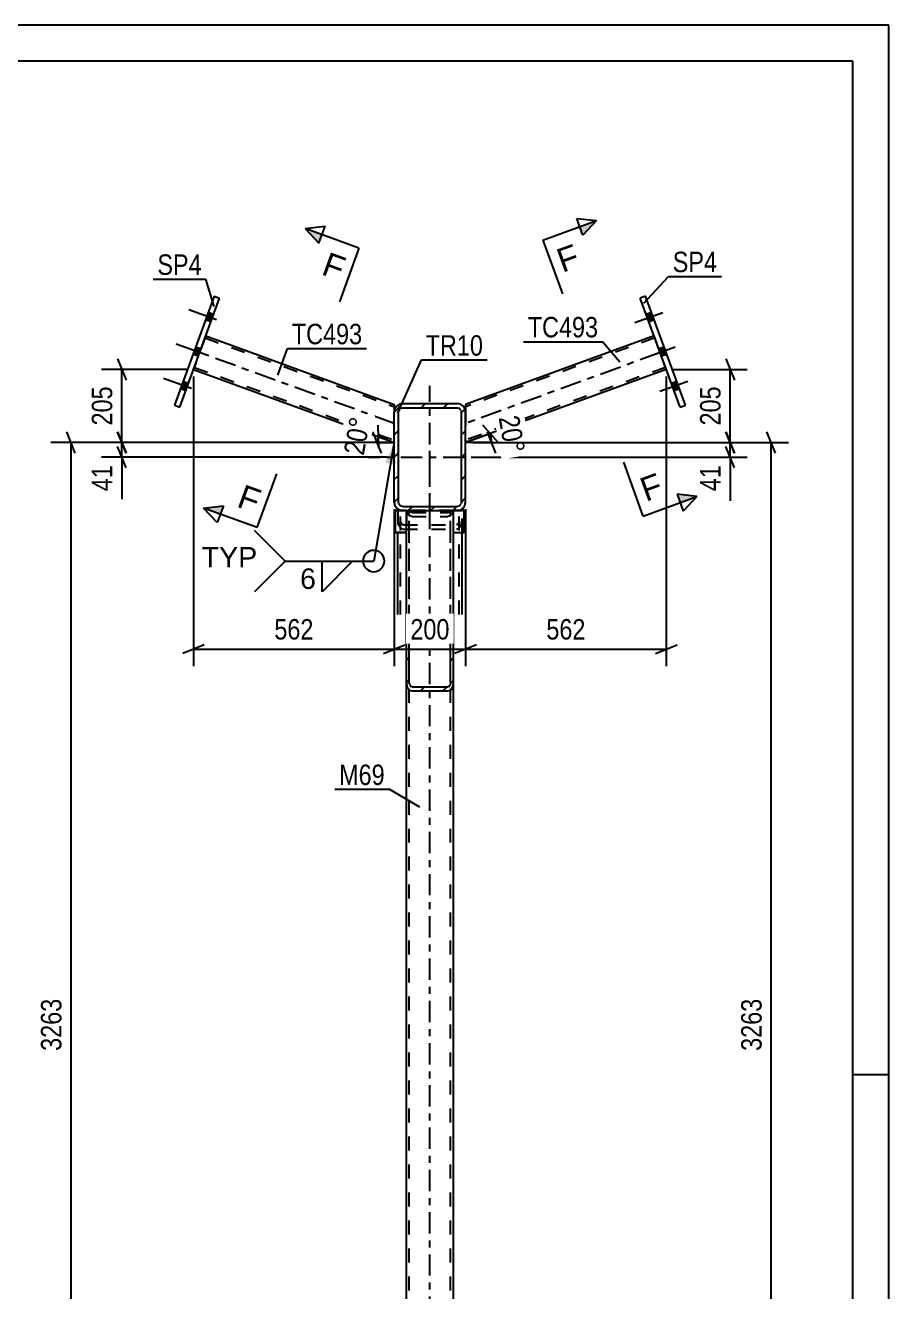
# Model space of a CAD drawing. Header units: millimetres. Extents: x -51 to 790, y -418 to 176.
# Drawn here: x 669 to 789.9, y -1.7 to 175.7 of the extents above; entities that cross this region are included whole.
import ezdxf

# ---------------------------------------------------------------- set-up
doc = ezdxf.new("R2010")
doc.units = ezdxf.units.MM
doc.linetypes.add('DXK_LINE_DOT2', pattern=[3.9198, 1.9599, -1.9599])
doc.linetypes.add('DXK_LINE_DOT3', pattern=[5.9187, 2.979, -0.9799, 0.9799, -0.9799])
doc.styles.add('Arial', font='ARIAL.TTF', dxfattribs={"height": 0.2})
doc.styles.add('Arial Narrow', font='ARIALN.TTF', dxfattribs={"height": 0.2})

# ---------------------------------------------------------------- blocks, each defined once
blk = doc.blocks.new('Unknown-389637219-15102')
at = {"color": 5, "linetype": 'Continuous'}
for p, q in [((789.86, 175.66), (-51.14, 175.66)), ((789.86, -418.34), (789.86, 175.66)), ((784.86, 170.66), (-46.14, 170.66)), ((784.86, -413.34), (784.86, 170.66)), ((789.86, 28.66), (784.86, 28.66))]:
    blk.add_line(p, q, dxfattribs=at)
blk = doc.blocks.new('Part-389637219-24610 - 24561')
at = {"color": 2, "linetype": 'Continuous'}
for p, q in [((757.01, 132.16), (730.62, 122.56)), ((758.72, 127.46), (730.62, 117.24)), ((730.62, 122.56), (730.62, 121.92)), ((730.62, 121.92), (730.62, 121.48))]:
    blk.add_line(p, q, dxfattribs=at)
at = {"color": 7, "linetype": 'DXK_LINE_DOT2'}
for p, q in [((757.11, 131.88), (730.62, 122.24)), ((758.72, 127.46), (757.01, 132.16)), ((758.61, 127.75), (730.62, 117.56)), ((730.62, 122.56), (730.62, 122.51)), ((730.62, 122.51), (730.62, 122.37)), ((730.62, 121.48), (730.62, 117.24))]:
    blk.add_line(p, q, dxfattribs=at)
at = {"color": 7, "linetype": 'DXK_LINE_DOT3'}
blk.add_line((757.86, 129.81), (730.62, 119.9), dxfattribs=at)
blk = doc.blocks.new('Part-389637219-24563 - 24561')
at = {"linetype": 'Continuous'}
h = blk.add_hatch(dxfattribs=at)
h.set_pattern_fill('', scale=0.7, style=0, pattern_type=0)
h.set_pattern_definition([(45, (722.3176, 83.5902), (-1.57154, 1.57154), [])])
h.paths.add_polyline_path([(722.32, 90.89), (722.32, 83.59), (722.38, 83.14), (722.55, 82.76), (722.81, 82.51), (723.12, 82.42), (728.12, 82.42), (728.42, 82.51), (728.68, 82.76), (728.86, 83.14), (728.92, 83.59), (728.92, 90.89), (728.86, 91.34), (728.68, 91.71), (728.42, 91.97), (728.12, 92.06), (723.12, 92.06), (722.81, 91.97), (722.55, 91.71), (722.38, 91.34)])
h.paths.add_polyline_path([(722.83, 91.3), (722.96, 91.43), (723.12, 91.47), (728.12, 91.47), (728.27, 91.43), (728.4, 91.3), (728.49, 91.11), (728.52, 90.89), (728.52, 83.59), (728.49, 83.37), (728.4, 83.18), (728.27, 83.05), (728.12, 83.01), (723.12, 83.01), (722.96, 83.05), (722.83, 83.18), (722.75, 83.37), (722.72, 83.59), (722.72, 90.89), (722.75, 91.11)])
at = {"color": 2, "linetype": 'Continuous'}
for p, q in [((722.32, 90.89), (722.32, 107.68)), ((728.92, 90.89), (728.92, 107.68)), ((722.38, 91.34), (722.32, 90.89)), ((722.32, 83.59), (722.32, 90.89)), ((722.72, 90.89), (722.75, 91.11)), ((722.72, 83.59), (722.72, 90.89)), ((723.12, 92.06), (722.81, 91.97)), ((722.96, 91.43), (723.12, 91.47)), ((723.12, 92.06), (728.12, 92.06)), ((723.12, 91.47), (728.12, 91.47)), ((728.42, 91.97), (728.12, 92.06)), ((728.12, 91.47), (728.27, 91.43)), ((728.49, 91.11), (728.52, 90.89)), ((728.52, 83.59), (728.52, 90.89)), ((728.92, 90.89), (728.86, 91.34)), ((728.92, 83.59), (728.92, 90.89)), ((722.32, 83.59), (722.38, 83.14)), ((722.75, 83.37), (722.72, 83.59)), ((728.52, 83.59), (728.49, 83.37)), ((728.86, 83.14), (728.92, 83.59)), ((722.81, 82.51), (723.12, 82.42)), ((723.12, 83.01), (722.96, 83.05)), ((723.12, 83.01), (728.12, 83.01)), ((723.12, 82.42), (728.12, 82.42)), ((728.27, 83.05), (728.12, 83.01)), ((728.12, 82.42), (728.42, 82.51))]:
    blk.add_line(p, q, dxfattribs=at)
at = {"color": 7, "linetype": 'DXK_LINE_DOT2'}
for p, q in [((728.92, 107.68), (722.32, 107.68)), ((722.38, 107.57), (722.36, 107.68)), ((722.72, 83.59), (722.72, 107.68)), ((722.8, 107.68), (722.83, 107.61)), ((723.12, 106.85), (722.81, 106.94)), ((722.83, 107.61), (722.96, 107.48)), ((722.96, 107.48), (723.12, 107.44)), ((723.12, 107.44), (728.12, 107.44)), ((723.12, 106.85), (728.12, 106.85)), ((728.12, 107.44), (728.27, 107.48)), ((728.42, 106.94), (728.12, 106.85)), ((728.27, 107.48), (728.4, 107.61)), ((728.4, 107.61), (728.43, 107.68)), ((728.52, 83.59), (728.52, 107.68)), ((728.87, 107.68), (728.86, 107.57)), ((722.32, 83.59), (722.32, 90.89)), ((728.92, 83.59), (728.92, 90.89))]:
    blk.add_line(p, q, dxfattribs=at)
for centre, start, end in [((723.41, 107.82), 193.2949, 235.5336), ((727.82, 107.82), 304.4664, 346.7051)]:
    blk.add_arc(centre, 1.06, start, end, dxfattribs=at)
at = {"color": 2, "linetype": 'Continuous'}
for centre, radius, start, end in [((723.41, 91.09), 1.06, 124.4664, 166.7051), ((723.27, 90.99), 0.532, 124.4664, 166.7051), ((727.97, 90.99), 0.532, 13.2949, 55.5336), ((727.82, 91.09), 1.06, 13.2949, 55.5336), ((723.41, 83.39), 1.06, 193.2949, 235.5336), ((723.27, 83.49), 0.532, 193.2949, 235.5336), ((727.97, 83.49), 0.532, 304.4664, 346.7051), ((727.82, 83.39), 1.06, 304.4664, 346.7051)]:
    blk.add_arc(centre, radius, start, end, dxfattribs=at)
blk = doc.blocks.new('Part-389637219-24572 - 24561')
at = {"color": 7, "linetype": 'DXK_LINE_DOT2'}
for p, q in [((721.12, 107.68), (730.12, 107.68)), ((721.12, 107.68), (721.12, 104.6)), ((721.52, 93.15), (721.52, 107.68)), ((729.72, 93.15), (729.72, 107.68)), ((730.12, 104.6), (730.12, 107.68)), ((721.12, 106.27), (721.18, 105.82)), ((721.55, 106.05), (721.52, 106.27)), ((721.61, 105.19), (721.92, 105.1)), ((721.92, 105.69), (721.76, 105.73)), ((721.92, 105.69), (729.32, 105.69)), ((721.92, 105.1), (729.32, 105.1)), ((729.47, 105.73), (729.32, 105.69)), ((729.32, 105.1), (729.62, 105.19)), ((729.72, 106.27), (729.69, 106.05)), ((730.06, 105.82), (730.12, 106.27))]:
    blk.add_line(p, q, dxfattribs=at)
at = {"color": 2, "linetype": 'Continuous'}
for p, q in [((721.12, 93.15), (721.12, 104.6)), ((730.12, 93.15), (730.12, 104.6))]:
    blk.add_line(p, q, dxfattribs=at)
at = {"color": 7, "linetype": 'DXK_LINE_DOT2'}
for centre, radius, start, end in [((722.21, 106.07), 1.06, 193.2949, 235.5336), ((722.07, 106.17), 0.532, 193.2949, 235.5336), ((729.17, 106.17), 0.532, 304.4664, 346.7051), ((729.02, 106.07), 1.06, 304.4664, 346.7051)]:
    blk.add_arc(centre, radius, start, end, dxfattribs=at)
blk = doc.blocks.new('Part-389637219-24576 - 24561')
at = {"color": 7, "linetype": 'DXK_LINE_DOT3'}
blk.add_line((725.62, -46.82), (725.62, 117.68), dxfattribs=at)
at = {"color": 7, "linetype": 'DXK_LINE_DOT2'}
for p, q in [((728.92, 107.68), (722.32, 107.68)), ((722.32, 83.59), (722.32, 107.68)), ((722.72, -36.82), (722.72, 107.68)), ((728.52, -36.82), (728.52, 107.68)), ((728.92, 83.59), (728.92, 107.68)), ((722.32, -36.82), (722.32, -12.73)), ((728.92, -36.82), (728.92, -12.73)), ((722.32, -36.82), (728.92, -36.82))]:
    blk.add_line(p, q, dxfattribs=at)
at = {"color": 2, "linetype": 'Continuous'}
for p, q in [((722.32, -12.73), (722.32, 83.59)), ((728.92, -12.73), (728.92, 83.59))]:
    blk.add_line(p, q, dxfattribs=at)
blk = doc.blocks.new('Part-389637219-24580 - 24561')
at = {"color": 7, "linetype": 'DXK_LINE_DOT2'}
for p, q in [((694.23, 132.16), (692.52, 127.46)), ((694.13, 131.88), (720.62, 122.24)), ((692.62, 127.75), (720.62, 117.56)), ((720.62, 122.37), (720.62, 122.56)), ((720.62, 117.24), (720.62, 121.48))]:
    blk.add_line(p, q, dxfattribs=at)
at = {"color": 2, "linetype": 'Continuous'}
for p, q in [((694.23, 132.16), (720.62, 122.56)), ((692.52, 127.46), (720.62, 117.24)), ((720.62, 122.56), (720.62, 122.51)), ((720.62, 122.51), (720.62, 122.37)), ((720.62, 122.37), (720.62, 121.48))]:
    blk.add_line(p, q, dxfattribs=at)
at = {"color": 7, "linetype": 'DXK_LINE_DOT3'}
blk.add_line((720.62, 119.9), (693.37, 129.81), dxfattribs=at)
blk = doc.blocks.new('Part-389637219-24612 - 24561')
at = {"color": 2, "linetype": 'Continuous'}
for p, q in [((695.4, 137.72), (689.84, 122.45)), ((690.6, 122.18), (696.15, 137.45)), ((695.4, 137.72), (696.15, 137.45)), ((689.84, 122.45), (690.6, 122.18))]:
    blk.add_line(p, q, dxfattribs=at)
blk = doc.blocks.new('Bolt-389637219-24742 - 24561')
at = {"linetype": 'Continuous'}
for points in [[(694.94, 134.11), (695.32, 135.15), (694.56, 135.42), (694.19, 134.39)], [(694.94, 134.11), (695.32, 135.15), (694.56, 135.42), (694.19, 134.39)], [(694.94, 134.11), (695.32, 135.15), (694.56, 135.42), (694.19, 134.39)], [(693.19, 129.3), (693.56, 130.33), (692.81, 130.6), (692.44, 129.57)], [(693.19, 129.3), (693.56, 130.33), (692.81, 130.6), (692.44, 129.57)], [(691.43, 124.48), (691.81, 125.51), (691.06, 125.79), (690.68, 124.75)], [(691.43, 124.48), (691.81, 125.51), (691.06, 125.79), (690.68, 124.75)], [(691.43, 124.48), (691.81, 125.51), (691.06, 125.79), (690.68, 124.75)]]:
    blk.add_hatch(color=1, dxfattribs=at).paths.add_polyline_path(points)
at = {"color": 1, "linetype": 'Continuous'}
for p, q in [((695.74, 134.41), (691.84, 135.83)), ((695.74, 134.41), (691.84, 135.83)), ((695.74, 134.41), (691.84, 135.83)), ((695.32, 135.15), (694.56, 135.42)), ((695.32, 135.15), (694.56, 135.42)), ((695.32, 135.15), (694.56, 135.42)), ((694.94, 134.11), (694.19, 134.39)), ((694.94, 134.11), (694.19, 134.39)), ((694.94, 134.11), (694.19, 134.39)), ((693.99, 129.59), (690.09, 131.01)), ((693.99, 129.59), (690.09, 131.01)), ((693.19, 129.3), (692.44, 129.57)), ((693.19, 129.3), (692.44, 129.57)), ((693.56, 130.33), (692.81, 130.6)), ((693.56, 130.33), (692.81, 130.6)), ((692.23, 124.77), (688.33, 126.19)), ((692.23, 124.77), (688.33, 126.19)), ((692.23, 124.77), (688.33, 126.19)), ((691.43, 124.48), (690.68, 124.75)), ((691.43, 124.48), (690.68, 124.75)), ((691.43, 124.48), (690.68, 124.75)), ((691.81, 125.51), (691.06, 125.79)), ((691.81, 125.51), (691.06, 125.79)), ((691.81, 125.51), (691.06, 125.79))]:
    blk.add_line(p, q, dxfattribs=at)
blk = doc.blocks.new('Part-389637219-24615 - 24561')
at = {"color": 2, "linetype": 'Continuous'}
for p, q in [((755.83, 137.72), (755.08, 137.45)), ((760.64, 122.18), (755.08, 137.45)), ((761.39, 122.45), (755.83, 137.72)), ((760.64, 122.18), (761.39, 122.45))]:
    blk.add_line(p, q, dxfattribs=at)
blk = doc.blocks.new('Part-389637219-24636 - 24561')
at = {"color": 2, "linetype": 'Continuous'}
for p, q in [((720.82, 107.68), (720.82, 107.68)), ((720.82, 107.68), (721.82, 107.68)), ((720.82, 104.6), (720.82, 107.68)), ((722.32, 104.6), (720.82, 104.6))]:
    blk.add_line(p, q, dxfattribs=at)
at = {"color": 7, "linetype": 'DXK_LINE_DOT2'}
for p, q in [((722.32, 107.68), (720.82, 107.68)), ((720.82, 107.68), (720.82, 107.68)), ((721.82, 107.68), (722.32, 107.68)), ((722.32, 107.68), (722.32, 107.68)), ((722.32, 107.68), (722.32, 104.6)), ((720.82, 104.6), (722.32, 104.6))]:
    blk.add_line(p, q, dxfattribs=at)
blk = doc.blocks.new('Part-389637219-24637 - 24561')
at = {"color": 7, "linetype": 'DXK_LINE_DOT2'}
for p, q in [((730.42, 107.68), (728.92, 107.68)), ((728.92, 107.68), (728.92, 107.68)), ((729.42, 107.68), (728.92, 107.68)), ((728.92, 104.6), (728.92, 107.68)), ((730.42, 107.68), (730.42, 107.68)), ((728.92, 104.6), (730.42, 104.6))]:
    blk.add_line(p, q, dxfattribs=at)
at = {"color": 2, "linetype": 'Continuous'}
for p, q in [((730.42, 107.68), (729.42, 107.68)), ((730.42, 107.68), (730.42, 107.68)), ((730.42, 104.6), (730.42, 107.68)), ((728.92, 104.6), (730.42, 104.6))]:
    blk.add_line(p, q, dxfattribs=at)
blk = doc.blocks.new('Part-389637219-24641 - 24561')
at = {"linetype": 'Continuous'}
h = blk.add_hatch(dxfattribs=at)
h.set_pattern_fill('', scale=0.7, style=0, pattern_type=0)
h.set_pattern_definition([(45, (720.6176, 108.8797), (-1.57154, 1.57154), [])])
h.paths.add_polyline_path([(720.62, 121.48), (720.62, 108.88), (720.71, 108.42), (720.97, 108.03), (721.36, 107.77), (721.82, 107.68), (729.42, 107.68), (729.88, 107.77), (730.27, 108.03), (730.53, 108.42), (730.62, 108.88), (730.62, 121.48), (730.53, 121.94), (730.27, 122.33), (729.88, 122.59), (729.42, 122.68), (721.82, 122.68), (721.36, 122.59), (720.97, 122.33), (720.71, 121.94)])
h.paths.add_polyline_path([(721.39, 121.9), (721.59, 122.03), (721.82, 122.08), (729.42, 122.08), (729.65, 122.03), (729.84, 121.9), (729.97, 121.71), (730.02, 121.48), (730.02, 108.88), (729.97, 108.65), (729.84, 108.46), (729.65, 108.33), (729.42, 108.28), (721.82, 108.28), (721.59, 108.33), (721.39, 108.46), (721.26, 108.65), (721.22, 108.88), (721.22, 121.48), (721.26, 121.71)])
at = {"color": 7, "linetype": 'DXK_LINE_DOT3'}
for p, q in [((725.62, 105.18), (725.62, 125.18)), ((715.62, 115.18), (735.62, 115.18))]:
    blk.add_line(p, q, dxfattribs=at)
at = {"color": 2, "linetype": 'Continuous'}
for p, q in [((721.82, 122.68), (721.36, 122.59)), ((721.82, 122.68), (729.42, 122.68)), ((729.88, 122.59), (729.42, 122.68)), ((720.71, 121.94), (720.62, 121.48)), ((720.62, 108.88), (720.62, 121.48)), ((721.22, 121.48), (721.26, 121.71)), ((721.22, 108.88), (721.22, 121.48)), ((721.59, 122.03), (721.82, 122.08)), ((721.82, 122.08), (729.42, 122.08)), ((729.42, 122.08), (729.65, 122.03)), ((729.97, 121.71), (730.02, 121.48)), ((730.02, 108.88), (730.02, 121.48)), ((730.62, 121.48), (730.53, 121.94)), ((730.62, 108.88), (730.62, 121.48)), ((720.62, 108.88), (720.71, 108.42)), ((721.26, 108.65), (721.22, 108.88)), ((721.82, 108.28), (721.59, 108.33)), ((721.82, 108.28), (729.42, 108.28)), ((729.65, 108.33), (729.42, 108.28)), ((730.02, 108.88), (729.97, 108.65)), ((730.53, 108.42), (730.62, 108.88)), ((721.36, 107.77), (721.82, 107.68)), ((721.82, 107.68), (729.42, 107.68)), ((729.42, 107.68), (729.88, 107.77))]:
    blk.add_line(p, q, dxfattribs=at)
for centre, radius, start, end in [((721.82, 121.48), 1.2, 112.5, 157.5), ((729.42, 121.48), 1.2, 22.5, 67.5), ((721.82, 121.48), 0.6, 112.5, 157.5), ((729.42, 121.48), 0.6, 22.5, 67.5), ((721.82, 108.88), 1.2, 202.5, 247.5), ((721.82, 108.88), 0.6, 202.5, 247.5), ((729.42, 108.88), 0.6, 292.5, 337.5), ((729.42, 108.88), 1.2, 292.5, 337.5)]:
    blk.add_arc(centre, radius, start, end, dxfattribs=at)
blk = doc.blocks.new('Bolt-389637219-24745 - 24561')
at = {"linetype": 'Continuous'}
for points in [[(757.05, 134.39), (756.67, 135.42), (755.92, 135.15), (756.3, 134.11)], [(757.05, 134.39), (756.67, 135.42), (755.92, 135.15), (756.3, 134.11)], [(757.05, 134.39), (756.67, 135.42), (755.92, 135.15), (756.3, 134.11)], [(758.8, 129.57), (758.42, 130.6), (757.67, 130.33), (758.05, 129.3)], [(758.8, 129.57), (758.42, 130.6), (757.67, 130.33), (758.05, 129.3)], [(760.55, 124.75), (760.18, 125.79), (759.42, 125.51), (759.8, 124.48)], [(760.55, 124.75), (760.18, 125.79), (759.42, 125.51), (759.8, 124.48)], [(760.55, 124.75), (760.18, 125.79), (759.42, 125.51), (759.8, 124.48)]]:
    blk.add_hatch(color=1, dxfattribs=at).paths.add_polyline_path(points)
at = {"color": 1, "linetype": 'Continuous'}
for p, q in [((758.22, 135.4), (754.32, 133.98)), ((758.22, 135.4), (754.32, 133.98)), ((758.22, 135.4), (754.32, 133.98)), ((756.67, 135.42), (755.92, 135.15)), ((756.67, 135.42), (755.92, 135.15)), ((756.67, 135.42), (755.92, 135.15)), ((757.05, 134.39), (756.3, 134.11)), ((757.05, 134.39), (756.3, 134.11)), ((757.05, 134.39), (756.3, 134.11)), ((759.97, 130.58), (756.07, 129.16)), ((759.97, 130.58), (756.07, 129.16)), ((758.42, 130.6), (757.67, 130.33)), ((758.42, 130.6), (757.67, 130.33)), ((758.8, 129.57), (758.05, 129.3)), ((758.8, 129.57), (758.05, 129.3)), ((761.73, 125.77), (757.83, 124.35)), ((761.73, 125.77), (757.83, 124.35)), ((761.73, 125.77), (757.83, 124.35)), ((760.18, 125.79), (759.42, 125.51)), ((760.18, 125.79), (759.42, 125.51)), ((760.18, 125.79), (759.42, 125.51)), ((760.55, 124.75), (759.8, 124.48)), ((760.55, 124.75), (759.8, 124.48)), ((760.55, 124.75), (759.8, 124.48))]:
    blk.add_line(p, q, dxfattribs=at)
blk = doc.blocks.new('StraightDimension-389637219-36694 - 24561')
at = {"color": 7, "linetype": 'Continuous'}
for p, q in [((731.62, 117.24), (770.06, 117.24)), ((767.06, 118.74), (768.26, 115.74)), ((767.66, 115.18), (767.66, 117.24)), ((768.26, 113.68), (767.06, 116.68)), ((731.62, 115.18), (770.06, 115.18))]:
    blk.add_line(p, q, dxfattribs=at)
at = {"color": 0}
blk.add_wipeout([(766.91, 114.65), (762.71, 114.65), (762.71, 109.8), (766.91, 109.8)], dxfattribs=at)
at = {"color": 7, "linetype": 'Continuous'}
for q in [(767.66, 109.27), (767.66, 109.07)]:
    blk.add_line((767.66, 115.18), q, dxfattribs=at)
at = {"color": 3, "style": 'Arial Narrow'}
blk.add_text('41', height=2.863, rotation=90.0002, dxfattribs=at).set_placement((766.31, 110.4))
blk = doc.blocks.new('StraightDimension-389637219-38386 - 24561')
at = {"color": 7, "linetype": 'Continuous'}
for p, q in [((758.72, 126.46), (758.72, 85.88)), ((730.62, 107.88), (730.62, 85.88)), ((732.12, 88.88), (729.12, 87.68)), ((757.22, 87.68), (760.22, 88.88)), ((730.62, 88.28), (758.72, 88.28))]:
    blk.add_line(p, q, dxfattribs=at)
at = {"color": 0}
blk.add_wipeout([(748.01, 89.03), (748.01, 93.23), (741.32, 93.23), (741.32, 89.03)], dxfattribs=at)
at = {"color": 3, "style": 'Arial Narrow'}
blk.add_text('562', height=2.863, dxfattribs=at).set_placement((741.92, 89.63))
blk = doc.blocks.new('AngleDimension-389637219-29784 - 24561')
at = {"color": 7, "linetype": 'Continuous'}
for p, q in [((718.34, 119.66), (718.44, 116.43)), ((718.84, 115.74), (717.64, 118.74)), ((718.24, 117.24), (720.62, 117.24)), ((719.68, 117.58), (718.39, 118.05)), ((718.39, 118.05), (720.62, 117.24))]:
    blk.add_line(p, q, dxfattribs=at)
blk.add_arc((720.62, 117.24), 2.37, 160, 180, dxfattribs=at)
at = {"color": 0}
blk.add_wipeout([(717.95, 120.99), (713.82, 121.71), (712.7, 115.35), (716.83, 114.62)], dxfattribs=at)
at = {"color": 3, "style": 'Arial Narrow'}
blk.add_text('20°', height=2.863, rotation=80.0021, dxfattribs=at).set_placement((716.35, 115.32))
blk = doc.blocks.new('StraightDimension-389637219-36496 - 24561')
at = {"color": 7, "linetype": 'Continuous'}
for p, q in [((719.62, 117.24), (672.51, 117.24)), ((675.96, 115.74), (674.76, 118.74)), ((675.36, -45.9), (675.36, 117.24)), ((705.52, -45.9), (672.51, -45.9)), ((674.76, -44.4), (675.96, -47.4))]:
    blk.add_line(p, q, dxfattribs=at)
at = {"color": 0}
blk.add_wipeout([(674.61, 39.92), (670.41, 39.92), (670.41, 31.41), (674.61, 31.41)], dxfattribs=at)
at = {"color": 3, "style": 'Arial Narrow'}
blk.add_text('3263', height=2.863, rotation=90.0002, dxfattribs=at).set_placement((674.01, 32.01))
blk = doc.blocks.new('StraightDimension-389637219-38387 - 24561')
at = {"color": 7, "linetype": 'Continuous'}
for p, q in [((720.62, 107.88), (720.62, 85.88)), ((730.62, 107.88), (730.62, 85.88)), ((719.12, 87.68), (722.12, 88.88)), ((732.12, 88.88), (729.12, 87.68)), ((720.62, 88.28), (730.62, 88.28))]:
    blk.add_line(p, q, dxfattribs=at)
at = {"color": 0}
blk.add_wipeout([(728.96, 89.03), (728.96, 93.23), (722.28, 93.23), (722.28, 89.03)], dxfattribs=at)
at = {"color": 3, "style": 'Arial Narrow'}
blk.add_text('200', height=2.863, dxfattribs=at).set_placement((722.88, 89.63))
blk = doc.blocks.new('StraightDimension-389637219-38388 - 24561')
at = {"color": 7, "linetype": 'Continuous'}
for p, q in [((692.52, 126.46), (692.52, 85.88)), ((720.62, 107.88), (720.62, 85.88)), ((694.02, 88.88), (691.02, 87.68)), ((719.12, 87.68), (722.12, 88.88)), ((692.52, 88.28), (720.62, 88.28))]:
    blk.add_line(p, q, dxfattribs=at)
at = {"color": 0}
blk.add_wipeout([(709.91, 89.03), (709.91, 93.23), (703.23, 93.23), (703.23, 89.03)], dxfattribs=at)
at = {"color": 3, "style": 'Arial Narrow'}
blk.add_text('562', height=2.863, dxfattribs=at).set_placement((703.83, 89.63))
blk = doc.blocks.new('AngleDimension-389637219-29800 - 24561')
at = {"color": 7, "linetype": 'Continuous'}
for p, q in [((732.97, 119.69), (735.12, 117.28)), ((734.04, 118.48), (730.62, 117.24)), ((734.26, 117.24), (730.62, 117.24)), ((731.56, 117.58), (734.04, 118.48)), ((734.86, 115.74), (733.66, 118.74))]:
    blk.add_line(p, q, dxfattribs=at)
blk.add_arc((730.62, 117.24), 3.65, 0, 20.0001, dxfattribs=at)
at = {"color": 0}
blk.add_wipeout([(735.65, 114.85), (739.79, 115.57), (738.67, 121.94), (734.53, 121.21)], dxfattribs=at)
at = {"color": 3, "style": 'Arial Narrow'}
blk.add_text('20°', height=2.863, rotation=-80.0021, dxfattribs=at).set_placement((735.23, 120.72))
blk = doc.blocks.new('StraightDimension-389637219-36569 - 24561')
at = {"color": 7, "linetype": 'Continuous'}
for p, q in [((681.88, 128.96), (683.08, 125.96)), ((691.52, 127.46), (679.63, 127.46)), ((682.48, 117.24), (682.48, 127.46)), ((719.62, 117.24), (679.63, 117.24)), ((683.08, 115.74), (681.88, 118.74))]:
    blk.add_line(p, q, dxfattribs=at)
at = {"color": 0}
blk.add_wipeout([(681.73, 125.69), (677.53, 125.69), (677.53, 119.01), (681.73, 119.01)], dxfattribs=at)
at = {"color": 3, "style": 'Arial Narrow'}
blk.add_text('205', height=2.863, rotation=90.0002, dxfattribs=at).set_placement((681.13, 119.61))
blk = doc.blocks.new('StraightDimension-389637219-36570 - 24561')
at = {"color": 7, "linetype": 'Continuous'}
for p, q in [((719.62, 117.24), (679.63, 117.24)), ((681.88, 118.74), (683.08, 115.74)), ((682.48, 115.18), (682.48, 117.24)), ((683.08, 113.68), (681.88, 116.68)), ((719.62, 115.18), (679.63, 115.18))]:
    blk.add_line(p, q, dxfattribs=at)
at = {"color": 0}
blk.add_wipeout([(681.73, 114.65), (677.53, 114.65), (677.53, 109.8), (681.73, 109.8)], dxfattribs=at)
at = {"color": 7, "linetype": 'Continuous'}
blk.add_line((682.48, 115.18), (682.48, 109.27), dxfattribs=at)
blk.add_line((682.48, 115.18), (682.48, 109.27), dxfattribs=at)
at = {"color": 3, "style": 'Arial Narrow'}
blk.add_text('41', height=2.863, rotation=90.0002, dxfattribs=at).set_placement((681.13, 110.4))
blk = doc.blocks.new('StraightDimension-389637219-36693 - 24561')
at = {"color": 7, "linetype": 'Continuous'}
for p, q in [((767.06, 128.96), (768.26, 125.96)), ((759.72, 127.46), (770.06, 127.46)), ((767.66, 117.24), (767.66, 127.46)), ((731.62, 117.24), (770.06, 117.24)), ((768.26, 115.74), (767.06, 118.74))]:
    blk.add_line(p, q, dxfattribs=at)
at = {"color": 0}
blk.add_wipeout([(766.91, 125.69), (762.71, 125.69), (762.71, 119.01), (766.91, 119.01)], dxfattribs=at)
at = {"color": 3, "style": 'Arial Narrow'}
blk.add_text('205', height=2.863, rotation=90.0002, dxfattribs=at).set_placement((766.31, 119.61))
blk = doc.blocks.new('StraightDimension-389637219-39623 - 24561')
at = {"color": 7, "linetype": 'Continuous'}
for p, q in [((731.62, 117.24), (775.82, 117.24)), ((774.02, 115.74), (772.82, 118.74)), ((773.42, -45.9), (773.42, 117.24)), ((745.71, -45.9), (775.82, -45.9)), ((772.82, -44.4), (774.02, -47.4))]:
    blk.add_line(p, q, dxfattribs=at)
at = {"color": 0}
blk.add_wipeout([(772.67, 39.92), (768.47, 39.92), (768.47, 31.41), (772.67, 31.41)], dxfattribs=at)
at = {"color": 3, "style": 'Arial Narrow'}
blk.add_text('3263', height=2.863, rotation=90.0002, dxfattribs=at).set_placement((772.07, 32.01))
blk = doc.blocks.new('Mark-389637219-29338 - 24561')
at = {"color": 0}
blk.add_wipeout([(719.29, 69.25), (719.29, 72.25), (712.9, 72.25), (712.9, 69.25)], dxfattribs=at)
blk.add_wipeout([(719.29, 69.25), (719.29, 72.25), (712.9, 72.25), (712.9, 69.25)], dxfattribs=at)
at = {"color": 30, "linetype": 'Continuous'}
for p in [(712.3, 68.65), (724.22, 66.15)]:
    blk.add_line(p, (719.89, 68.65), dxfattribs=at)
at = {"color": 3, "style": 'Arial Narrow'}
blk.add_text('M69', height=2.863, dxfattribs=at).set_placement((712.9, 69.25))
blk = doc.blocks.new('Mark-389637219-29347 - 24561')
at = {"color": 0}
blk.add_wipeout([(749.18, 131.95), (749.18, 134.95), (739.32, 134.95), (739.32, 131.95)], dxfattribs=at)
blk.add_wipeout([(749.18, 131.95), (749.18, 134.95), (739.32, 134.95), (739.32, 131.95)], dxfattribs=at)
at = {"color": 30, "linetype": 'Continuous'}
for p in [(738.72, 131.35), (752.2, 128.47)]:
    blk.add_line(p, (749.78, 131.35), dxfattribs=at)
at = {"color": 3, "style": 'Arial Narrow'}
blk.add_text('TC493', height=2.863, dxfattribs=at).set_placement((739.32, 131.95))
blk = doc.blocks.new('Mark-389637219-29341 - 24561')
at = {"color": 0}
blk.add_wipeout([(716.15, 130.99), (716.15, 133.99), (706.28, 133.99), (706.28, 130.99)], dxfattribs=at)
blk.add_wipeout([(716.15, 130.99), (716.15, 133.99), (706.28, 133.99), (706.28, 130.99)], dxfattribs=at)
at = {"color": 30, "linetype": 'Continuous'}
for p, q in [((704.32, 126.66), (705.68, 130.39)), ((705.68, 130.39), (716.75, 130.39))]:
    blk.add_line(p, q, dxfattribs=at)
at = {"color": 3, "style": 'Arial Narrow'}
blk.add_text('TC493', height=2.863, dxfattribs=at).set_placement((706.28, 130.99))
blk = doc.blocks.new('Mark-389637219-29353 - 24561')
at = {"color": 0}
blk.add_wipeout([(693.66, 140.71), (693.66, 143.71), (687.45, 143.71), (687.45, 140.71)], dxfattribs=at)
blk.add_wipeout([(693.66, 140.71), (693.66, 143.71), (687.45, 143.71), (687.45, 140.71)], dxfattribs=at)
at = {"color": 30, "linetype": 'Continuous'}
for p in [(686.85, 140.11), (695.42, 136.26)]:
    blk.add_line(p, (694.26, 140.11), dxfattribs=at)
at = {"color": 3, "style": 'Arial Narrow'}
blk.add_text('SP4', height=2.863, dxfattribs=at).set_placement((687.45, 140.71))
blk = doc.blocks.new('Mark-389637219-29362 - 24561')
at = {"color": 0}
blk.add_wipeout([(765.84, 141.09), (765.84, 144.09), (759.62, 144.09), (759.62, 141.09)], dxfattribs=at)
blk.add_wipeout([(765.84, 141.09), (765.84, 144.09), (759.62, 144.09), (759.62, 141.09)], dxfattribs=at)
at = {"color": 30, "linetype": 'Continuous'}
for p, q in [((755.58, 136.75), (759.02, 140.49)), ((759.02, 140.49), (766.44, 140.49))]:
    blk.add_line(p, q, dxfattribs=at)
at = {"color": 3, "style": 'Arial Narrow'}
blk.add_text('SP4', height=2.863, dxfattribs=at).set_placement((759.62, 141.09))
blk = doc.blocks.new('Mark-389637219-29365 - 24561')
at = {"color": 0}
blk.add_wipeout([(733.05, 129.39), (733.05, 132.39), (725.02, 132.39), (725.02, 129.39)], dxfattribs=at)
blk.add_wipeout([(733.05, 129.39), (733.05, 132.39), (725.02, 132.39), (725.02, 129.39)], dxfattribs=at)
at = {"color": 30, "linetype": 'Continuous'}
for p, q in [((721.13, 121.39), (724.42, 128.79)), ((724.42, 128.79), (733.65, 128.79))]:
    blk.add_line(p, q, dxfattribs=at)
at = {"color": 3, "style": 'Arial Narrow'}
blk.add_text('TR10', height=2.863, dxfattribs=at).set_placement((725.02, 129.39))
blk = doc.blocks.new('SectionMark-389637219-30751 - 24561')
at = {"linetype": 'Continuous'}
for points in [[(710.51, 146.33), (710.08, 145.16), (708.16, 147.19)], [(696.69, 108.37), (696.27, 107.2), (693.92, 108.05)]]:
    blk.add_hatch(color=6, dxfattribs=at).paths.add_polyline_path(points)
at = {"color": 6, "linetype": 'Continuous'}
for p, q in [((708.16, 147.19), (710.94, 147.51)), ((710.08, 145.16), (710.94, 147.51)), ((708.16, 147.19), (710.08, 145.16)), ((693.92, 108.05), (696.69, 108.37)), ((696.69, 108.37), (695.84, 106.02)), ((695.84, 106.02), (693.92, 108.05))]:
    blk.add_line(p, q, dxfattribs=at)
at = {"color": 0, "linetype": 'Continuous'}
for points in [[(712.94, 139.86), (714.14, 143.15), (711.46, 144.12), (710.26, 140.83)], [(701.09, 107.3), (702.29, 110.59), (699.61, 111.57), (698.41, 108.28)]]:
    blk.add_wipeout(points, dxfattribs=at)
at = {"color": 6, "linetype": 'Continuous'}
for p, q in [((715.68, 144.45), (708.16, 147.19)), ((715.68, 144.45), (712.94, 136.93)), ((701.43, 105.32), (704.17, 112.83)), ((701.43, 105.32), (693.92, 108.05))]:
    blk.add_line(p, q, dxfattribs=at)
at = {"color": 3, "linetype": 'Continuous', "style": 'Arial'}
for p in [(710.26, 140.83), (698.41, 108.28)]:
    blk.add_text('F', height=3.34, rotation=-20.002, dxfattribs=at).set_placement(p)
blk = doc.blocks.new('SectionMark-389637219-30752 - 24561')
at = {"linetype": 'Continuous'}
for points in [[(747.03, 146.27), (746.6, 147.45), (748.95, 148.3)], [(760.66, 108.81), (760.24, 109.98), (763.01, 109.66)]]:
    blk.add_hatch(color=6, dxfattribs=at).paths.add_polyline_path(points)
at = {"color": 6, "linetype": 'Continuous'}
for p, q in [((747.03, 146.27), (746.17, 148.62)), ((746.17, 148.62), (748.95, 148.3)), ((748.95, 148.3), (747.03, 146.27)), ((763.01, 109.66), (760.24, 109.98)), ((760.24, 109.98), (761.09, 107.63)), ((763.01, 109.66), (761.09, 107.63))]:
    blk.add_line(p, q, dxfattribs=at)
at = {"color": 0, "linetype": 'Continuous'}
for points in [[(746.84, 141.95), (745.65, 145.24), (742.97, 144.27), (744.17, 140.98)], [(758.51, 109.89), (757.32, 113.18), (754.64, 112.2), (755.84, 108.91)]]:
    blk.add_wipeout(points, dxfattribs=at)
at = {"color": 6, "linetype": 'Continuous'}
for p, q in [((741.43, 145.57), (748.95, 148.3)), ((741.43, 145.57), (744.17, 138.05)), ((755.49, 106.93), (752.76, 114.45)), ((755.49, 106.93), (763.01, 109.66))]:
    blk.add_line(p, q, dxfattribs=at)
at = {"color": 3, "linetype": 'Continuous', "style": 'Arial'}
for p in [(744.17, 140.98), (755.84, 108.91)]:
    blk.add_text('F', height=3.34, rotation=20.002, dxfattribs=at).set_placement(p)
blk = doc.blocks.new('WeldMark-389637219-38865 - 24561')
at = {"linetype": 'Continuous'}
blk.add_hatch(color=30, dxfattribs=at).paths.add_polyline_path([(719.37, 114.41), (720.62, 117.24), (720.85, 114.15)])
at = {"color": 30, "linetype": 'Continuous'}
blk.add_line((720.62, 117.24), (717.75, 100.62), dxfattribs=at)
at = {"color": 3, "linetype": 'Continuous'}
for q in [(701.04, 104.9), (701.04, 96.33)]:
    blk.add_line((705.33, 100.62), q, dxfattribs=at)
for start, end in [(90, 270), (270, 90)]:
    blk.add_arc((717.75, 100.62), 1.5, start, end, dxfattribs=at)
at = {"color": 0}
blk.add_wipeout([(709.85, 96.52), (709.85, 99.92), (707.23, 99.92), (707.23, 96.52)], dxfattribs=at)
at = {"color": 30, "linetype": 'Continuous'}
blk.add_line((705.33, 100.62), (717.75, 100.62), dxfattribs=at)
at = {"color": 3, "linetype": 'Continuous'}
for p, q in [((710.51, 100.62), (714.79, 100.62)), ((714.79, 100.62), (710.51, 96.33)), ((710.51, 96.33), (710.51, 100.62))]:
    blk.add_line(p, q, dxfattribs=at)
at = {"color": 3, "style": 'Arial'}
blk.add_text('6', height=2.87, dxfattribs=at).set_placement((707.43, 96.72))
at = {"color": 0, "linetype": 'Continuous'}
blk.add_wipeout([(701.43, 99.72), (701.43, 102.72), (693.65, 102.72), (693.65, 99.72)], dxfattribs=at)
blk.add_wipeout([(701.43, 99.72), (701.43, 102.72), (693.65, 102.72), (693.65, 99.72)], dxfattribs=at)
at = {"color": 3, "linetype": 'Continuous', "style": 'Arial'}
blk.add_text('TYP', height=2.865, dxfattribs=at).set_placement((693.65, 99.72))

msp = doc.modelspace()

# ---------------------------------------------------------------- block references
for name in ['Unknown-389637219-15102', 'Part-389637219-24612 - 24561', 'Part-389637219-24615 - 24561', 'Bolt-389637219-24742 - 24561', 'Bolt-389637219-24745 - 24561', 'Part-389637219-24580 - 24561', 'Part-389637219-24610 - 24561', 'Part-389637219-24641 - 24561', 'Part-389637219-24576 - 24561', 'Part-389637219-24636 - 24561', 'Part-389637219-24572 - 24561', 'Part-389637219-24563 - 24561', 'Part-389637219-24637 - 24561']:
    msp.add_blockref(name, (0, 0))

# ---------------------------------------------------------------- next in the draw order: block references
for name in ['Mark-389637219-29353 - 24561', 'Mark-389637219-29362 - 24561', 'AngleDimension-389637219-29784 - 24561', 'StraightDimension-389637219-36694 - 24561']:
    msp.add_blockref(name, (0, 0))

# ---------------------------------------------------------------- next in the draw order: block references
for name in ['StraightDimension-389637219-38386 - 24561', 'StraightDimension-389637219-36496 - 24561']:
    msp.add_blockref(name, (0, 0))

# ---------------------------------------------------------------- next in the draw order: block references
for name in ['AngleDimension-389637219-29800 - 24561', 'StraightDimension-389637219-38387 - 24561', 'Mark-389637219-29338 - 24561']:
    msp.add_blockref(name, (0, 0))

# ---------------------------------------------------------------- next in the draw order: block references
for name in ['StraightDimension-389637219-36693 - 24561', 'StraightDimension-389637219-38388 - 24561']:
    msp.add_blockref(name, (0, 0))

# ---------------------------------------------------------------- next in the draw order: block references
for name in ['Mark-389637219-29347 - 24561', 'Mark-389637219-29365 - 24561', 'StraightDimension-389637219-36569 - 24561', 'StraightDimension-389637219-39623 - 24561']:
    msp.add_blockref(name, (0, 0))

# ---------------------------------------------------------------- next in the draw order: block references
for name in ['SectionMark-389637219-30752 - 24561', 'Mark-389637219-29341 - 24561', 'StraightDimension-389637219-36570 - 24561']:
    msp.add_blockref(name, (0, 0))

# ---------------------------------------------------------------- next in the draw order: block references
msp.add_blockref('SectionMark-389637219-30751 - 24561', (0, 0))

# ---------------------------------------------------------------- next in the draw order: block references
msp.add_blockref('WeldMark-389637219-38865 - 24561', (0, 0))

doc.saveas('drawing.dxf')
